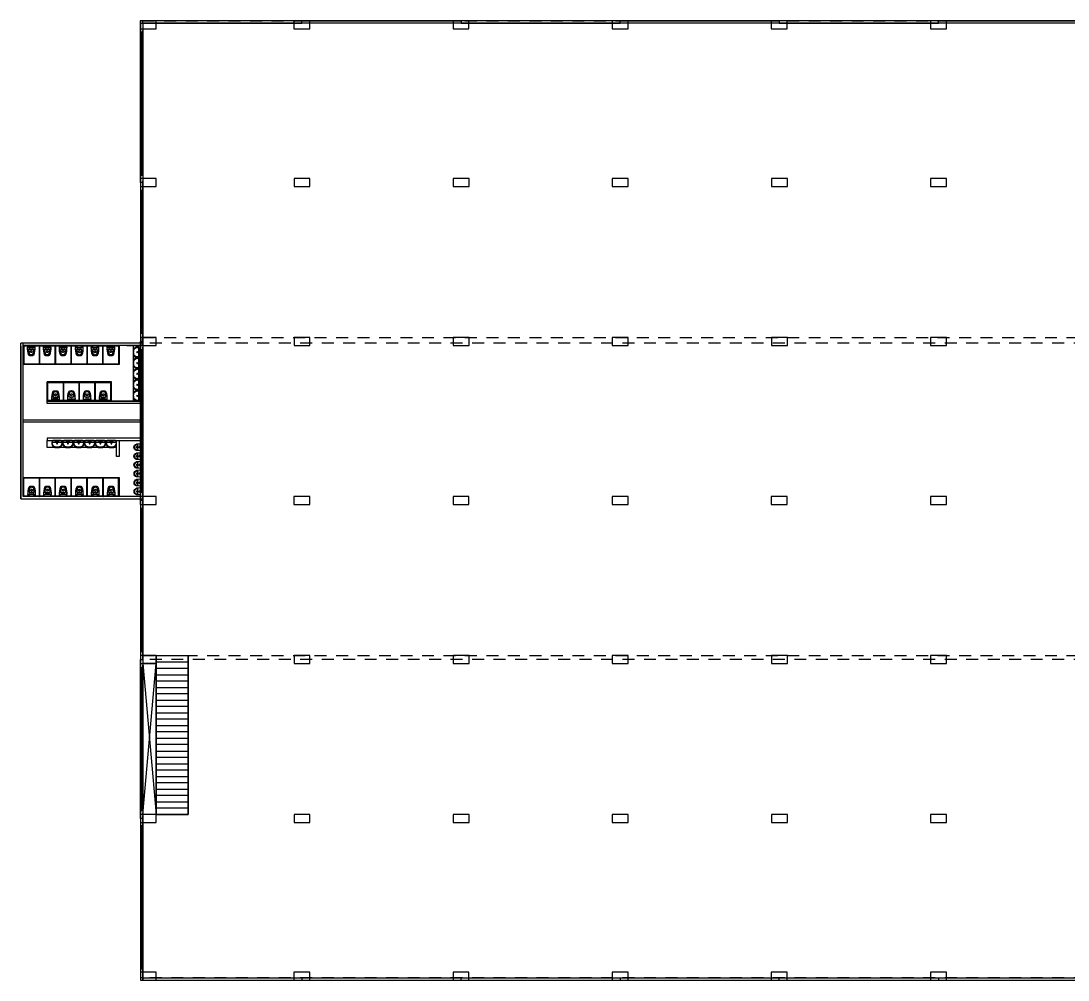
# Model space of a CAD drawing. Header units: millimetres. Extents: x 332 to 5606, y 276 to 1426.
# Drawn here: x 1448.2 to 1514, y 307.5 to 367.8 of the extents above; entities that cross this region are included whole.
import ezdxf

# ---------------------------------------------------------------- set-up
doc = ezdxf.new("R2010")
doc.units = ezdxf.units.MM
doc.linetypes.add('JIS_02_0.7', pattern=[1.35, 0.75, -0.6])

# ---------------------------------------------------------------- blocks, each defined once
blk = doc.blocks.new('vaso_cx_acoplada_1')
at = {"linetype": 'Continuous'}
for centre in [(-0.111, -0.242), (0.122, -0.242)]:
    blk.add_circle(centre, 0.008, dxfattribs=at)
for centre, radius, start, end in [((-0.115, -0.184), 0.11, 136.53258, 180), ((1.375, -0.195), 1.6, 179.59001, 196.60114), ((0.001, -0.212), 0.215, 171.57167, 179.2851), ((1.375, -0.195), 1.59, 180.52436, 196.19572), ((0.001, -0.212), 0.215, 163.97838, 171.57167), ((-0.204, -0.182), 0.008, 171.57167, 263.63486), ((-0.101, -0.184), 0.11, 136.53258, 164.49464), ((0.005, 1.698), 1.9, 263.63486, 270), ((-0.249, -0.065), 0.07, 321.85553, 326.36654), ((-0.183, -0.109), 0.01, 95.71718, 146.36654), ((0.005, -1.99), 1.9, 90, 95.71718), ((-0.235, -0.065), 0.07, 321.85553, 326.36654), ((-0.16, -0.118), 0.0225, 114.52369, 139.29493), ((-0.081, -0.629), 0.08, 196.60114, 260.40415), ((-0.075, -0.616), 0.08, 196.19572, 260.88992), ((-0.071, -0.363), 0.075, 120.55827, 184.24766), ((0.852, -0.295), 1, 184.24766, 200.25979), ((-0.061, -0.382), 0.075, 116.10896, 182.02894), ((0.664, -0.356), 0.8, 182.02894, 200.9188), ((0.005, -0.493), 0.225, 90, 120.55827), ((0.005, -0.517), 0.225, 90, 116.10896), ((-0.062, -0.632), 0.026, 200.25979, 262.53667), ((-0.059, -0.633), 0.026, 200.9188, 262.88031), ((0.019, -0.458), 0.0636, 167.77794, 198.82445), ((-0.038, -0.446), 0.00501, 140.01374, 160.52979), ((-0.045, -0.439), 0.00416, 309.47185, 346.49014), ((0.048, -0.453), 0.0893, 163.27766, 172.12192), ((0.022, -0.458), 0.0664, 197.88836, 217.92673), ((0.027, -0.446), 0.0677, 144.04569, 163.27766), ((0.012, -0.466), 0.0536, 217.92673, 242.00627), ((0.014, -0.437), 0.0515, 119.72953, 144.04569), ((0.005, -0.478), 0.0398, 242.00627, 270), ((0.005, -0.422), 0.0347, 90, 119.72953), ((0.005, -1.99), 1.9, 84.28282, 90), ((0.005, 1.698), 1.9, 270, 276.36514), ((0.005, -0.493), 0.225, 59.44173, 90), ((0.005, -0.517), 0.225, 63.89104, 90), ((0.005, -0.422), 0.0347, 60.27047, 90), ((0.005, -0.478), 0.0398, 270, 297.99373), ((-0.003, -0.437), 0.0515, 35.95431, 60.27047), ((-0.001, -0.466), 0.0536, 297.99373, 322.07327), ((-0.016, -0.446), 0.0677, 16.72234, 35.95431), ((-0.011, -0.458), 0.0664, 322.07327, 342.11164), ((-0.037, -0.453), 0.0893, 7.87808, 16.72234), ((0.056, -0.439), 0.00416, 193.50986, 230.52815), ((-0.008, -0.458), 0.0636, 341.17555, 12.22206), ((0.049, -0.446), 0.00501, 19.47021, 39.98626), ((0.07, -0.633), 0.026, 277.11969, 339.0812), ((0.073, -0.632), 0.026, 277.46333, 339.74021), ((-0.653, -0.356), 0.8, 339.0812, 357.97106), ((-0.841, -0.295), 1, 339.74021, 355.75234), ((0.086, -0.616), 0.08, 279.11008, 343.80428), ((0.071, -0.382), 0.075, 357.97106, 63.89104), ((0.092, -0.629), 0.08, 279.59585, 343.39886), ((0.082, -0.363), 0.075, 355.75234, 59.44173), ((-1.364, -0.195), 1.59, 343.80428, 359.47564), ((-1.364, -0.195), 1.6, 343.39886, 0.40999), ((0.171, -0.118), 0.0225, 40.70507, 65.47631), ((0.246, -0.065), 0.07, 213.63346, 218.14447), ((0.111, -0.184), 0.11, 15.50536, 43.46742), ((0.194, -0.109), 0.01, 33.63346, 84.28282), ((0.26, -0.065), 0.07, 213.63346, 218.14447), ((0.125, -0.184), 0.11, 0, 43.46742), ((0.215, -0.182), 0.008, 276.36514, 8.42833), ((0.01, -0.212), 0.215, 8.42833, 16.02162), ((0.01, -0.212), 0.215, 0.7149, 8.42833), ((0.005, -0.117), 0.6, 260.40415, 270), ((0.005, -0.117), 0.586, 260.88992, 270), ((0.005, -0.117), 0.546, 262.53667, 270), ((0.005, -0.117), 0.546, 270, 277.46333), ((0.005, -0.117), 0.586, 270, 279.11008), ((0.005, -0.117), 0.6, 270, 279.59585)]:
    blk.add_arc(centre, radius, start, end, dxfattribs=at)
blk = doc.blocks.new('mictorio')
for p, q in [((-0.214, 0), (0.214, 0)), ((-0.221, -0.008), (-0.203, -0.242)), ((-0.171, -0.19), (-0.165, -0.236)), ((-0.143, -0.157), (0.143, -0.157)), ((0.171, -0.19), (0.165, -0.236)), ((0.221, -0.008), (0.203, -0.242))]:
    blk.add_line(p, q)
for centre, radius in [((-0.028, -0.196), 0.0107), ((-0.028, -0.227), 0.0107), ((0, -0.072), 0.0286), ((0, -0.072), 0.0143), ((0, -0.18), 0.0107), ((0, -0.243), 0.0107), ((0.028, -0.196), 0.0107), ((0.028, -0.227), 0.0107)]:
    blk.add_circle(centre, radius)
for centre, radius, start, end in [((-0.214, -0.007), 0.00716, 90, 184.572), ((0.214, -0.007), 0.00716, 355.428, 90), ((-0.13, -0.229), 0.0737, 108.63175, 194.85038), ((0, -0.192), 0.209, 195.65293, 344.34707), ((-0.143, -0.186), 0.0286, 90, 187.76517), ((0, -0.181), 0.174, 198.68934, 341.31066), ((0.143, -0.186), 0.0286, 352.23483, 90), ((0.13, -0.229), 0.0737, 345.14962, 71.36825)]:
    blk.add_arc(centre, radius, start, end)
blk = doc.blocks.new('lavatorio_66x45')
blk.add_lwpolyline([(-0.285, -0.029, -0.247757), (-0.23, 0), (0, 0), (0.23, 0, -0.247757), (0.285, -0.029, -0.523187), (0.129, -0.437, -0.064231), (0, -0.454, -0.064231), (-0.129, -0.437, -0.523187)], format="xyb", close=True)
for points in [[(0.122, -0.408, 0.331039), (0.301, -0.191, 0.428943), (0.221, -0.107), (0, -0.107), (-0.221, -0.107, 0.428943), (-0.301, -0.191, 0.331039), (-0.122, -0.408)], [(-0.284, -0.053, -0.019603), (-0.274, -0.037, -0.247757), (-0.23, -0.013), (0.23, -0.013, -0.247757), (0.274, -0.037, -0.019603), (0.284, -0.053, -0.064281)]]:
    blk.add_lwpolyline(points, format="xyb")
for centre, radius in [((-0.074, -0.053), 0.0234), ((0, -0.194), 0.03), ((0, -0.053), 0.0234), ((0.074, -0.053), 0.0234)]:
    blk.add_circle(centre, radius)
for start, end in [(253.49072, 270), (270, 286.50928)]:
    blk.add_arc((0, 0.053), 0.477, start, end)

msp = doc.modelspace()

# ---------------------------------------------------------------- linework, layer by layer
for p, q in [((1456.714, 367.773), (1455.714, 367.773)), ((1455.714, 367.773), (1455.714, 367.273)), ((1455.714, 367.273), (1456.714, 367.273)), ((1576.021, 367.773), (1455.721, 367.773)), ((1455.721, 367.773), (1455.721, 307.473)), ((1455.721, 357.623), (1455.721, 367.623)), ((1455.721, 367.623), (1455.871, 367.623)), ((1455.871, 367.623), (1455.871, 367.773)), ((1575.871, 367.623), (1455.871, 367.623)), ((1455.871, 367.623), (1455.871, 307.623)), ((1455.871, 367.623), (1465.871, 367.623)), ((1455.871, 367.273), (1455.871, 367.073)), ((1456.714, 367.273), (1456.714, 367.773)), ((1466.371, 367.773), (1465.371, 367.773)), ((1465.371, 367.773), (1465.371, 367.273)), ((1465.371, 367.273), (1466.371, 367.273)), ((1465.871, 367.623), (1465.871, 367.773)), ((1465.871, 367.773), (1475.871, 367.773)), ((1466.371, 367.273), (1466.371, 367.773)), ((1476.371, 367.773), (1475.371, 367.773)), ((1475.371, 367.773), (1475.371, 367.273)), ((1475.371, 367.273), (1476.371, 367.273)), ((1475.871, 367.773), (1475.871, 367.623)), ((1475.871, 367.623), (1485.871, 367.623)), ((1476.371, 367.273), (1476.371, 367.773)), ((1486.371, 367.773), (1485.371, 367.773)), ((1485.371, 367.773), (1485.371, 367.273)), ((1485.371, 367.273), (1486.371, 367.273)), ((1485.871, 367.623), (1485.871, 367.773)), ((1485.871, 367.773), (1495.871, 367.773)), ((1486.371, 367.273), (1486.371, 367.773)), ((1496.371, 367.773), (1495.371, 367.773)), ((1495.371, 367.773), (1495.371, 367.273)), ((1495.371, 367.273), (1496.371, 367.273)), ((1495.871, 367.773), (1495.871, 367.623)), ((1495.871, 367.623), (1505.871, 367.623)), ((1496.371, 367.273), (1496.371, 367.773)), ((1506.371, 367.773), (1505.371, 367.773)), ((1505.371, 367.773), (1505.371, 367.273)), ((1505.371, 367.273), (1506.371, 367.273)), ((1505.871, 367.623), (1505.871, 367.773)), ((1505.871, 367.773), (1515.871, 367.773)), ((1506.371, 367.273), (1506.371, 367.773)), ((1455.871, 367.073), (1455.721, 367.073)), ((1455.721, 367.073), (1455.796, 367.073)), ((1455.871, 367.073), (1455.721, 367.073)), ((1455.796, 367.073), (1455.796, 358.073)), ((1455.721, 358.073), (1455.871, 358.073)), ((1456.721, 357.873), (1455.721, 357.873)), ((1455.721, 357.873), (1455.721, 357.373)), ((1455.871, 357.623), (1455.721, 357.623)), ((1455.721, 357.373), (1456.721, 357.373)), ((1455.871, 347.623), (1455.871, 357.623)), ((1456.721, 357.373), (1456.721, 357.873)), ((1466.378, 357.873), (1465.378, 357.873)), ((1465.378, 357.873), (1465.378, 357.373)), ((1465.378, 357.373), (1466.378, 357.373)), ((1466.378, 357.373), (1466.378, 357.873)), ((1476.378, 357.873), (1475.378, 357.873)), ((1475.378, 357.873), (1475.378, 357.373)), ((1475.378, 357.373), (1476.378, 357.373)), ((1476.378, 357.373), (1476.378, 357.873)), ((1486.378, 357.873), (1485.378, 357.873)), ((1485.378, 357.873), (1485.378, 357.373)), ((1485.378, 357.373), (1486.378, 357.373)), ((1486.378, 357.373), (1486.378, 357.873)), ((1496.378, 357.873), (1495.378, 357.873)), ((1495.378, 357.873), (1495.378, 357.373)), ((1495.378, 357.373), (1496.378, 357.373)), ((1496.378, 357.373), (1496.378, 357.873)), ((1506.378, 357.873), (1505.378, 357.873)), ((1505.378, 357.873), (1505.378, 357.373)), ((1505.378, 357.373), (1506.378, 357.373)), ((1506.378, 357.373), (1506.378, 357.873)), ((1455.721, 357.123), (1455.871, 357.123)), ((1455.796, 357.123), (1455.796, 348.123)), ((1455.871, 348.123), (1455.721, 348.123)), ((1448.218, 337.723), (1448.218, 347.523)), ((1456.721, 347.873), (1455.721, 347.873)), ((1455.721, 347.873), (1455.721, 347.373)), ((1455.721, 337.623), (1455.721, 347.623)), ((1455.721, 347.623), (1455.871, 347.623)), ((1455.861, 347.373), (1455.861, 347.873)), ((1455.871, 347.723), (1455.871, 347.223)), ((1455.871, 347.723), (1455.871, 347.223)), ((1455.871, 347.723), (1455.871, 347.223)), ((1455.871, 347.723), (1455.871, 347.223)), ((1455.881, 347.373), (1455.881, 347.873)), ((1456.721, 347.373), (1456.721, 347.873)), ((1466.378, 347.873), (1465.378, 347.873)), ((1465.378, 347.873), (1465.378, 347.373)), ((1466.378, 347.373), (1466.378, 347.873)), ((1476.378, 347.873), (1475.378, 347.873)), ((1475.378, 347.873), (1475.378, 347.373)), ((1476.378, 347.373), (1476.378, 347.873)), ((1486.378, 347.873), (1485.378, 347.873)), ((1485.378, 347.873), (1485.378, 347.373)), ((1486.378, 347.373), (1486.378, 347.873)), ((1496.378, 347.873), (1495.378, 347.873)), ((1495.378, 347.873), (1495.378, 347.373)), ((1496.378, 347.373), (1496.378, 347.873)), ((1506.378, 347.873), (1505.378, 347.873)), ((1505.378, 347.873), (1505.378, 347.373)), ((1506.378, 347.373), (1506.378, 347.873)), ((1448.218, 347.323), (1448.218, 346.923)), ((1448.218, 346.923), (1448.218, 346.523)), ((1454.881, 347.373), (1455.881, 347.373)), ((1455.721, 347.373), (1456.721, 347.373)), ((1455.721, 347.373), (1455.881, 347.373)), ((1455.721, 347.123), (1455.871, 347.123)), ((1455.721, 347.123), (1455.871, 347.123)), ((1455.796, 347.123), (1455.796, 338.123)), ((1455.871, 347.123), (1455.871, 338.123)), ((1455.871, 347.123), (1455.871, 338.123)), ((1465.378, 347.373), (1466.378, 347.373)), ((1475.378, 347.373), (1476.378, 347.373)), ((1485.378, 347.373), (1486.378, 347.373)), ((1495.378, 347.373), (1496.378, 347.373)), ((1505.378, 347.373), (1506.378, 347.373)), ((1448.218, 346.123), (1448.218, 345.723)), ((1448.218, 345.323), (1448.218, 344.923)), ((1448.218, 344.523), (1448.218, 344.123)), ((1448.218, 343.723), (1448.218, 343.323)), ((1448.218, 342.923), (1448.218, 342.523)), ((1448.218, 342.123), (1448.218, 341.723)), ((1448.218, 341.323), (1448.218, 340.923)), ((1448.218, 340.523), (1448.218, 340.123)), ((1448.218, 339.723), (1448.218, 339.323)), ((1448.218, 338.923), (1448.218, 338.523)), ((1448.218, 338.123), (1448.218, 337.723)), ((1454.871, 337.723), (1455.871, 337.723)), ((1455.874, 337.873), (1454.874, 337.873)), ((1454.878, 337.723), (1455.871, 337.723)), ((1456.714, 337.873), (1455.714, 337.873)), ((1455.714, 337.873), (1455.714, 337.373)), ((1455.871, 338.123), (1455.721, 338.123)), ((1455.871, 338.123), (1455.721, 338.123)), ((1455.871, 337.623), (1455.721, 337.623)), ((1455.871, 327.623), (1455.871, 337.623)), ((1456.714, 337.373), (1456.714, 337.873)), ((1466.371, 337.873), (1465.371, 337.873)), ((1465.371, 337.873), (1465.371, 337.373)), ((1466.371, 337.373), (1466.371, 337.873)), ((1476.371, 337.873), (1475.371, 337.873)), ((1475.371, 337.873), (1475.371, 337.373)), ((1476.371, 337.373), (1476.371, 337.873)), ((1486.371, 337.873), (1485.371, 337.873)), ((1485.371, 337.873), (1485.371, 337.373)), ((1486.371, 337.373), (1486.371, 337.873)), ((1496.371, 337.873), (1495.371, 337.873)), ((1495.371, 337.873), (1495.371, 337.373)), ((1496.371, 337.373), (1496.371, 337.873)), ((1506.371, 337.873), (1505.371, 337.873)), ((1505.371, 337.873), (1505.371, 337.373)), ((1506.371, 337.373), (1506.371, 337.873)), ((1455.714, 337.373), (1456.714, 337.373)), ((1455.871, 337.123), (1455.721, 337.123)), ((1455.796, 337.123), (1455.796, 328.123)), ((1465.371, 337.373), (1466.371, 337.373)), ((1475.371, 337.373), (1476.371, 337.373)), ((1485.371, 337.373), (1486.371, 337.373)), ((1495.371, 337.373), (1496.371, 337.373)), ((1505.371, 337.373), (1506.371, 337.373)), ((1455.721, 328.123), (1455.871, 328.123)), ((1456.721, 327.873), (1455.721, 327.873)), ((1455.721, 327.873), (1455.721, 327.373)), ((1456.721, 327.373), (1456.721, 327.873)), ((1456.721, 317.873), (1456.721, 327.873)), ((1456.721, 327.873), (1458.721, 327.873)), ((1458.721, 327.873), (1458.721, 327.373)), ((1458.721, 317.873), (1458.721, 327.873)), ((1466.378, 327.873), (1465.378, 327.873)), ((1465.378, 327.873), (1465.378, 327.373)), ((1466.378, 327.373), (1466.378, 327.873)), ((1476.378, 327.873), (1475.378, 327.873)), ((1475.378, 327.873), (1475.378, 327.373)), ((1476.378, 327.373), (1476.378, 327.873)), ((1486.378, 327.873), (1485.378, 327.873)), ((1485.378, 327.873), (1485.378, 327.373)), ((1486.378, 327.373), (1486.378, 327.873)), ((1496.378, 327.873), (1495.378, 327.873)), ((1495.378, 327.873), (1495.378, 327.373)), ((1496.378, 327.373), (1496.378, 327.873)), ((1506.378, 327.873), (1505.378, 327.873)), ((1505.378, 327.873), (1505.378, 327.373)), ((1506.378, 327.373), (1506.378, 327.873)), ((1455.721, 317.623), (1455.721, 327.623)), ((1455.721, 327.623), (1455.871, 327.623)), ((1455.721, 327.373), (1456.721, 327.373)), ((1455.721, 327.123), (1455.871, 327.123)), ((1455.796, 327.123), (1455.796, 318.123)), ((1455.871, 327.373), (1456.721, 327.373)), ((1456.721, 327.473), (1458.721, 327.473)), ((1456.721, 327.473), (1456.721, 327.073)), ((1456.721, 327.073), (1458.721, 327.073)), ((1456.721, 327.073), (1456.721, 326.673)), ((1465.378, 327.373), (1466.378, 327.373)), ((1475.378, 327.373), (1476.378, 327.373)), ((1485.378, 327.373), (1486.378, 327.373)), ((1495.378, 327.373), (1496.378, 327.373)), ((1505.378, 327.373), (1506.378, 327.373)), ((1456.721, 326.673), (1458.721, 326.673)), ((1458.721, 326.673), (1458.721, 326.273)), ((1458.721, 326.273), (1456.721, 326.273)), ((1456.721, 326.273), (1456.721, 325.873)), ((1456.721, 325.873), (1458.721, 325.873)), ((1458.721, 325.873), (1458.721, 325.473)), ((1458.721, 325.473), (1456.721, 325.473)), ((1456.721, 325.473), (1456.721, 325.073)), ((1456.721, 325.073), (1458.721, 325.073)), ((1458.721, 325.073), (1458.721, 324.673)), ((1458.721, 324.673), (1456.721, 324.673)), ((1456.721, 324.673), (1456.721, 324.273)), ((1456.721, 324.273), (1458.721, 324.273)), ((1458.721, 323.873), (1456.721, 323.873)), ((1456.721, 323.873), (1456.721, 323.473)), ((1458.721, 324.273), (1458.721, 323.873)), ((1456.721, 323.473), (1458.721, 323.473)), ((1458.721, 323.473), (1458.721, 323.073)), ((1458.721, 323.073), (1456.721, 323.073)), ((1456.721, 323.073), (1456.721, 322.673)), ((1456.721, 322.673), (1458.721, 322.673)), ((1458.721, 322.673), (1458.721, 322.273)), ((1458.721, 322.273), (1456.721, 322.273)), ((1456.721, 322.273), (1456.721, 321.873)), ((1456.721, 321.873), (1458.721, 321.873)), ((1458.721, 321.873), (1458.721, 321.473)), ((1458.721, 321.473), (1456.721, 321.473)), ((1456.721, 321.473), (1456.721, 321.073)), ((1456.721, 321.073), (1458.721, 321.073)), ((1458.721, 320.673), (1456.721, 320.673)), ((1456.721, 320.673), (1456.721, 320.273)), ((1458.721, 321.073), (1458.721, 320.673)), ((1456.721, 320.273), (1458.721, 320.273)), ((1458.721, 319.873), (1456.721, 319.873)), ((1456.721, 319.873), (1456.721, 319.473)), ((1458.721, 320.273), (1458.721, 319.873)), ((1456.721, 319.473), (1458.721, 319.473)), ((1458.721, 319.473), (1458.721, 319.073)), ((1458.721, 319.073), (1456.721, 319.073)), ((1456.721, 319.073), (1456.721, 318.673)), ((1456.721, 318.673), (1458.721, 318.673)), ((1458.721, 318.673), (1458.721, 318.273)), ((1455.871, 318.123), (1455.721, 318.123)), ((1456.721, 317.873), (1455.721, 317.873)), ((1455.721, 317.873), (1455.721, 317.373)), ((1458.721, 318.273), (1456.721, 318.273)), ((1456.721, 318.273), (1456.721, 317.873)), ((1458.721, 317.873), (1456.721, 317.873)), ((1456.721, 317.873), (1458.721, 317.873)), ((1466.378, 317.873), (1465.378, 317.873)), ((1465.378, 317.873), (1465.378, 317.373)), ((1466.378, 317.373), (1466.378, 317.873)), ((1476.378, 317.873), (1475.378, 317.873)), ((1475.378, 317.873), (1475.378, 317.373)), ((1476.378, 317.373), (1476.378, 317.873)), ((1486.378, 317.873), (1485.378, 317.873)), ((1485.378, 317.873), (1485.378, 317.373)), ((1486.378, 317.373), (1486.378, 317.873)), ((1496.378, 317.873), (1495.378, 317.873)), ((1495.378, 317.873), (1495.378, 317.373)), ((1496.378, 317.373), (1496.378, 317.873)), ((1506.378, 317.873), (1505.378, 317.873)), ((1505.378, 317.873), (1505.378, 317.373)), ((1506.378, 317.373), (1506.378, 317.873)), ((1455.871, 317.623), (1455.721, 317.623)), ((1455.871, 317.173), (1455.721, 317.173)), ((1455.796, 317.173), (1455.796, 308.173)), ((1455.871, 307.623), (1455.871, 317.623)), ((1465.378, 317.373), (1466.378, 317.373)), ((1475.378, 317.373), (1476.378, 317.373)), ((1485.378, 317.373), (1486.378, 317.373)), ((1495.378, 317.373), (1496.378, 317.373)), ((1505.378, 317.373), (1506.378, 317.373)), ((1455.721, 308.173), (1455.871, 308.173)), ((1456.721, 307.973), (1455.721, 307.973)), ((1455.721, 307.973), (1455.721, 307.473)), ((1456.721, 307.473), (1456.721, 307.973)), ((1466.371, 307.973), (1465.371, 307.973)), ((1465.371, 307.973), (1465.371, 307.473)), ((1466.371, 307.473), (1466.371, 307.973)), ((1476.371, 307.973), (1475.371, 307.973)), ((1475.371, 307.973), (1475.371, 307.473)), ((1476.371, 307.473), (1476.371, 307.973)), ((1486.371, 307.973), (1485.371, 307.973)), ((1485.371, 307.973), (1485.371, 307.473)), ((1486.371, 307.473), (1486.371, 307.973)), ((1496.371, 307.973), (1495.371, 307.973)), ((1495.371, 307.973), (1495.371, 307.473)), ((1496.371, 307.473), (1496.371, 307.973)), ((1506.371, 307.973), (1505.371, 307.973)), ((1505.371, 307.973), (1505.371, 307.473)), ((1506.371, 307.473), (1506.371, 307.973)), ((1455.871, 307.623), (1455.721, 307.623)), ((1455.721, 307.473), (1576.021, 307.473)), ((1455.721, 307.473), (1456.721, 307.473)), ((1455.871, 307.623), (1575.871, 307.623)), ((1455.871, 307.623), (1465.871, 307.623)), ((1455.871, 307.623), (1455.871, 307.473)), ((1455.871, 307.473), (1455.871, 307.623)), ((1465.371, 307.473), (1466.371, 307.473)), ((1465.871, 307.623), (1465.871, 307.623)), ((1465.871, 307.623), (1465.871, 307.473)), ((1465.871, 307.473), (1475.871, 307.473)), ((1475.371, 307.473), (1476.371, 307.473)), ((1475.871, 307.473), (1475.871, 307.623)), ((1475.871, 307.623), (1485.871, 307.623)), ((1485.371, 307.473), (1486.371, 307.473)), ((1485.871, 307.623), (1485.871, 307.473)), ((1485.871, 307.473), (1495.871, 307.473)), ((1495.371, 307.473), (1496.371, 307.473)), ((1495.871, 307.473), (1495.871, 307.623)), ((1495.871, 307.623), (1505.871, 307.623)), ((1505.371, 307.473), (1506.371, 307.473)), ((1505.871, 307.623), (1505.871, 307.473)), ((1505.871, 307.473), (1515.871, 307.473))]:
    msp.add_line(p, q)
at = {"color": 3}
for p, q in [((1455.859, 347.523), (1448.218, 347.523)), ((1448.368, 337.873), (1448.368, 347.523)), ((1455.721, 337.874), (1455.721, 347.523)), ((1448.218, 347.023), (1448.218, 337.723)), ((1448.368, 347.373), (1449.368, 347.373)), ((1448.368, 346.173), (1448.368, 347.373)), ((1455.859, 347.373), (1448.368, 347.373)), ((1448.398, 347.373), (1448.398, 346.173)), ((1448.398, 347.343), (1454.383, 347.343)), ((1449.353, 347.373), (1449.353, 346.173)), ((1449.368, 347.373), (1449.368, 346.173)), ((1449.368, 347.373), (1450.368, 347.373)), ((1449.383, 347.373), (1449.383, 346.173)), ((1450.353, 347.373), (1450.353, 346.173)), ((1450.368, 347.373), (1450.368, 346.173)), ((1450.368, 347.373), (1451.368, 347.373)), ((1450.368, 347.373), (1450.368, 346.173)), ((1450.383, 347.373), (1450.383, 346.173)), ((1451.353, 347.373), (1451.353, 346.173)), ((1451.368, 347.373), (1451.368, 346.173)), ((1451.368, 347.373), (1452.368, 347.373)), ((1451.368, 347.373), (1451.368, 346.173)), ((1451.383, 347.373), (1451.383, 346.173)), ((1452.353, 347.373), (1452.353, 346.173)), ((1452.368, 347.373), (1452.368, 346.173)), ((1452.368, 347.373), (1453.368, 347.373)), ((1452.368, 347.373), (1452.368, 346.173)), ((1452.383, 347.373), (1452.383, 346.173)), ((1453.338, 347.373), (1453.338, 346.173)), ((1453.368, 347.373), (1453.368, 346.173)), ((1453.368, 347.373), (1454.368, 347.373)), ((1454.353, 347.373), (1454.353, 346.173)), ((1454.368, 347.373), (1454.368, 346.173)), ((1454.368, 347.373), (1454.368, 346.173)), ((1454.383, 347.373), (1454.383, 346.173)), ((1455.871, 342.548), (1455.871, 347.223)), ((1455.871, 342.548), (1455.871, 347.223)), ((1454.383, 346.203), (1448.368, 346.203)), ((1449.368, 346.173), (1448.368, 346.173)), ((1450.368, 346.173), (1449.368, 346.173)), ((1451.368, 346.173), (1450.368, 346.173)), ((1452.368, 346.173), (1451.368, 346.173)), ((1453.368, 346.173), (1452.368, 346.173)), ((1453.368, 346.173), (1453.368, 346.203)), ((1454.368, 346.173), (1453.368, 346.173)), ((1454.383, 346.173), (1454.368, 346.173)), ((1449.871, 343.873), (1449.871, 345.073)), ((1449.871, 345.073), (1449.886, 345.073)), ((1453.901, 345.073), (1449.871, 345.073)), ((1449.871, 345.073), (1449.871, 343.873)), ((1449.871, 345.043), (1453.901, 345.043)), ((1449.886, 343.873), (1449.886, 345.073)), ((1449.886, 345.073), (1450.886, 345.073)), ((1449.886, 343.873), (1449.886, 345.073)), ((1449.901, 343.873), (1449.901, 345.073)), ((1450.886, 343.873), (1450.886, 345.073)), ((1450.886, 345.073), (1451.886, 345.073)), ((1450.886, 345.073), (1450.886, 345.043)), ((1450.916, 343.873), (1450.916, 345.073)), ((1451.871, 343.873), (1451.871, 345.073)), ((1451.886, 343.873), (1451.886, 345.073)), ((1451.886, 345.073), (1452.886, 345.073)), ((1451.886, 343.873), (1451.886, 345.073)), ((1451.901, 343.873), (1451.901, 345.073)), ((1452.871, 343.873), (1452.871, 345.073)), ((1452.886, 343.873), (1452.886, 345.073)), ((1452.886, 345.073), (1453.886, 345.073)), ((1452.886, 343.873), (1452.886, 345.073)), ((1452.901, 343.873), (1452.901, 345.073)), ((1453.871, 343.873), (1453.871, 345.073)), ((1453.886, 343.873), (1453.886, 345.073)), ((1453.886, 343.873), (1453.886, 345.073)), ((1453.901, 343.873), (1453.901, 345.073)), ((1453.901, 343.903), (1449.871, 343.903)), ((1449.871, 343.723), (1449.871, 343.873)), ((1449.871, 343.873), (1455.871, 343.873)), ((1449.886, 343.873), (1449.871, 343.873)), ((1455.871, 343.723), (1449.871, 343.723)), ((1450.886, 343.873), (1449.886, 343.873)), ((1451.886, 343.873), (1450.886, 343.873)), ((1450.886, 343.873), (1450.916, 343.873)), ((1452.886, 343.873), (1451.886, 343.873)), ((1453.886, 343.873), (1452.886, 343.873)), ((1454.886, 343.873), (1453.886, 343.873)), ((1454.886, 343.873), (1454.871, 343.873)), ((1455.871, 343.873), (1454.886, 343.873)), ((1454.886, 343.873), (1454.901, 343.873)), ((1455.871, 343.873), (1455.871, 343.873)), ((1455.871, 343.873), (1455.871, 343.873)), ((1455.871, 342.723), (1455.871, 343.723)), ((1455.871, 342.723), (1455.871, 343.723)), ((1448.368, 342.548), (1448.368, 342.698)), ((1448.368, 342.698), (1455.871, 342.698)), ((1455.871, 342.548), (1448.368, 342.548)), ((1455.871, 342.698), (1455.871, 342.548)), ((1455.871, 342.698), (1455.871, 342.548)), ((1455.871, 337.873), (1455.871, 342.548)), ((1455.871, 342.548), (1455.871, 341.548)), ((1455.871, 337.873), (1455.871, 342.548)), ((1455.871, 342.548), (1455.871, 341.548)), ((1455.871, 341.548), (1449.871, 341.548)), ((1449.871, 341.548), (1449.871, 341.398)), ((1449.871, 341.398), (1455.871, 341.398)), ((1454.233, 340.398), (1454.233, 341.398)), ((1454.383, 341.398), (1454.383, 340.398)), ((1454.383, 340.398), (1454.233, 340.398)), ((1448.368, 337.873), (1448.368, 339.073)), ((1448.368, 339.073), (1448.383, 339.073)), ((1448.368, 339.043), (1454.383, 339.043)), ((1448.383, 337.873), (1448.383, 339.073)), ((1448.383, 339.073), (1449.383, 339.073)), ((1448.383, 337.873), (1448.383, 339.073)), ((1448.398, 337.873), (1448.398, 339.073)), ((1449.383, 337.873), (1449.383, 339.073)), ((1449.383, 339.073), (1450.383, 339.073)), ((1449.383, 339.073), (1449.383, 339.043)), ((1449.413, 337.873), (1449.413, 339.073)), ((1450.368, 337.873), (1450.368, 339.073)), ((1450.383, 337.873), (1450.383, 339.073)), ((1450.383, 339.073), (1451.383, 339.073)), ((1450.383, 337.873), (1450.383, 339.073)), ((1450.398, 337.873), (1450.398, 339.073)), ((1451.368, 337.873), (1451.368, 339.073)), ((1451.383, 337.873), (1451.383, 339.073)), ((1451.383, 339.073), (1452.383, 339.073)), ((1451.383, 337.873), (1451.383, 339.073)), ((1451.398, 337.873), (1451.398, 339.073)), ((1452.368, 337.873), (1452.368, 339.073)), ((1452.383, 337.873), (1452.383, 339.073)), ((1452.383, 339.073), (1453.383, 339.073)), ((1452.383, 337.873), (1452.383, 339.073)), ((1452.398, 337.873), (1452.398, 339.073)), ((1453.368, 337.873), (1453.368, 339.073)), ((1453.383, 337.873), (1453.383, 339.073)), ((1453.383, 339.073), (1454.383, 339.073)), ((1453.398, 337.873), (1453.398, 339.073)), ((1454.353, 337.873), (1454.353, 339.073)), ((1454.383, 339.073), (1454.383, 337.873)), ((1448.218, 337.723), (1455.871, 337.723)), ((1448.218, 337.723), (1453.368, 337.723)), ((1454.353, 337.903), (1448.368, 337.903)), ((1455.871, 337.873), (1448.368, 337.873)), ((1448.383, 337.873), (1448.368, 337.873)), ((1449.383, 337.873), (1448.383, 337.873)), ((1450.383, 337.873), (1449.383, 337.873)), ((1449.383, 337.873), (1449.413, 337.873)), ((1451.383, 337.873), (1450.383, 337.873)), ((1452.383, 337.873), (1451.383, 337.873)), ((1453.383, 337.873), (1452.383, 337.873)), ((1453.383, 337.873), (1453.368, 337.873)), ((1454.383, 337.873), (1453.383, 337.873)), ((1454.383, 337.873), (1453.383, 337.873)), ((1453.383, 337.873), (1453.398, 337.873)), ((1454.383, 337.873), (1454.353, 337.873)), ((1455.871, 337.873), (1455.871, 337.723))]:
    msp.add_line(p, q, dxfattribs=at)
at = {"color": 7, "true_color": 0xffffff}
for p, q in [((1455.271, 347.373), (1455.271, 343.873)), ((1449.871, 340.947), (1449.871, 341.398)), ((1454.233, 340.947), (1449.871, 340.947))]:
    msp.add_line(p, q, dxfattribs=at)
at = {"color": 1}
for p, q in [((1455.871, 347.123), (1455.871, 347.273)), ((1455.871, 347.123), (1455.871, 347.273)), ((1455.871, 347.123), (1455.871, 342.623)), ((1455.871, 347.123), (1455.871, 342.623)), ((1455.871, 342.698), (1455.871, 343.698)), ((1455.871, 342.698), (1455.871, 343.698)), ((1455.871, 342.698), (1455.871, 343.698)), ((1455.871, 342.698), (1455.871, 343.698)), ((1455.871, 342.623), (1455.871, 342.698)), ((1455.871, 342.623), (1455.871, 342.698)), ((1455.871, 342.623), (1455.871, 338.123)), ((1455.871, 342.623), (1455.871, 342.548)), ((1455.871, 342.623), (1455.871, 338.123)), ((1455.871, 342.623), (1455.871, 342.548)), ((1455.871, 342.548), (1455.871, 341.548)), ((1455.871, 342.548), (1455.871, 341.548)), ((1455.871, 337.973), (1455.871, 338.123)), ((1455.871, 337.973), (1455.871, 338.123)), ((1456.721, 327.873), (1456.721, 327.473)), ((1456.721, 327.873), (1456.721, 327.373)), ((1455.871, 317.873), (1456.721, 327.373)), ((1456.721, 327.373), (1455.871, 327.373)), ((1455.871, 327.373), (1456.721, 317.873)), ((1456.721, 327.373), (1456.721, 317.873)), ((1458.721, 327.373), (1458.721, 317.873)), ((1456.721, 317.873), (1455.871, 317.873)), ((1456.721, 317.373), (1456.721, 317.873)), ((1455.721, 317.373), (1456.721, 317.373))]:
    msp.add_line(p, q, dxfattribs=at)
at = {"color": 1, "linetype": 'JIS_02_0.7', "lineweight": -3}
for points in [[(1455.871, 367.773), (1575.871, 367.773), (1575.871, 347.523), (1455.871, 347.523)], [(1455.871, 347.873), (1575.871, 347.873), (1575.871, 327.623), (1455.871, 327.623)], [(1455.871, 327.873), (1575.871, 327.873), (1575.871, 307.623), (1455.871, 307.623)]]:
    msp.add_lwpolyline(points, close=True, dxfattribs=at)

# ---------------------------------------------------------------- block references
at = {"color": 3, "xscale": -1}
for name, p in [('vaso_cx_acoplada_1', (1448.868, 347.437)), ('vaso_cx_acoplada_1', (1449.868, 347.437)), ('vaso_cx_acoplada_1', (1450.868, 347.437)), ('vaso_cx_acoplada_1', (1451.888, 347.433)), ('vaso_cx_acoplada_1', (1452.874, 347.433)), ('vaso_cx_acoplada_1', (1453.868, 347.437)), ('lavatorio_66x45', (1450.489, 341.401)), ('lavatorio_66x45', (1451.172, 341.401)), ('lavatorio_66x45', (1451.853, 341.401)), ('lavatorio_66x45', (1452.534, 341.401)), ('lavatorio_66x45', (1453.215, 341.401)), ('lavatorio_66x45', (1453.902, 341.401))]:
    msp.add_blockref(name, p, dxfattribs=at)
for name, p, rotation in [('lavatorio_66x45', (1455.721, 346.947), 270), ('lavatorio_66x45', (1455.721, 346.26), 270), ('lavatorio_66x45', (1455.721, 345.579), 270), ('lavatorio_66x45', (1455.721, 344.898), 270), ('vaso_cx_acoplada_1', (1450.386, 343.809), 180), ('vaso_cx_acoplada_1', (1451.38, 343.813), 180), ('vaso_cx_acoplada_1', (1452.366, 343.813), 180), ('vaso_cx_acoplada_1', (1453.386, 343.809), 180), ('lavatorio_66x45', (1455.721, 344.211), 270), ('mictorio', (1455.72, 340.968), 270.1643772323906), ('mictorio', (1455.721, 340.403), 270.1643772323906), ('mictorio', (1455.723, 339.859), 270.1643772323906), ('mictorio', (1455.724, 339.311), 270.1643772323906), ('mictorio', (1455.726, 338.741), 270.1643772323906), ('vaso_cx_acoplada_1', (1448.883, 337.809), 180), ('vaso_cx_acoplada_1', (1449.878, 337.813), 180), ('vaso_cx_acoplada_1', (1450.863, 337.813), 180), ('vaso_cx_acoplada_1', (1451.883, 337.809), 180), ('vaso_cx_acoplada_1', (1452.883, 337.809), 180), ('vaso_cx_acoplada_1', (1453.883, 337.809), 180), ('mictorio', (1455.727, 338.191), 270.1643772323906)]:
    msp.add_blockref(name, p, dxfattribs=dict(at, rotation=rotation))

doc.saveas('drawing.dxf')
